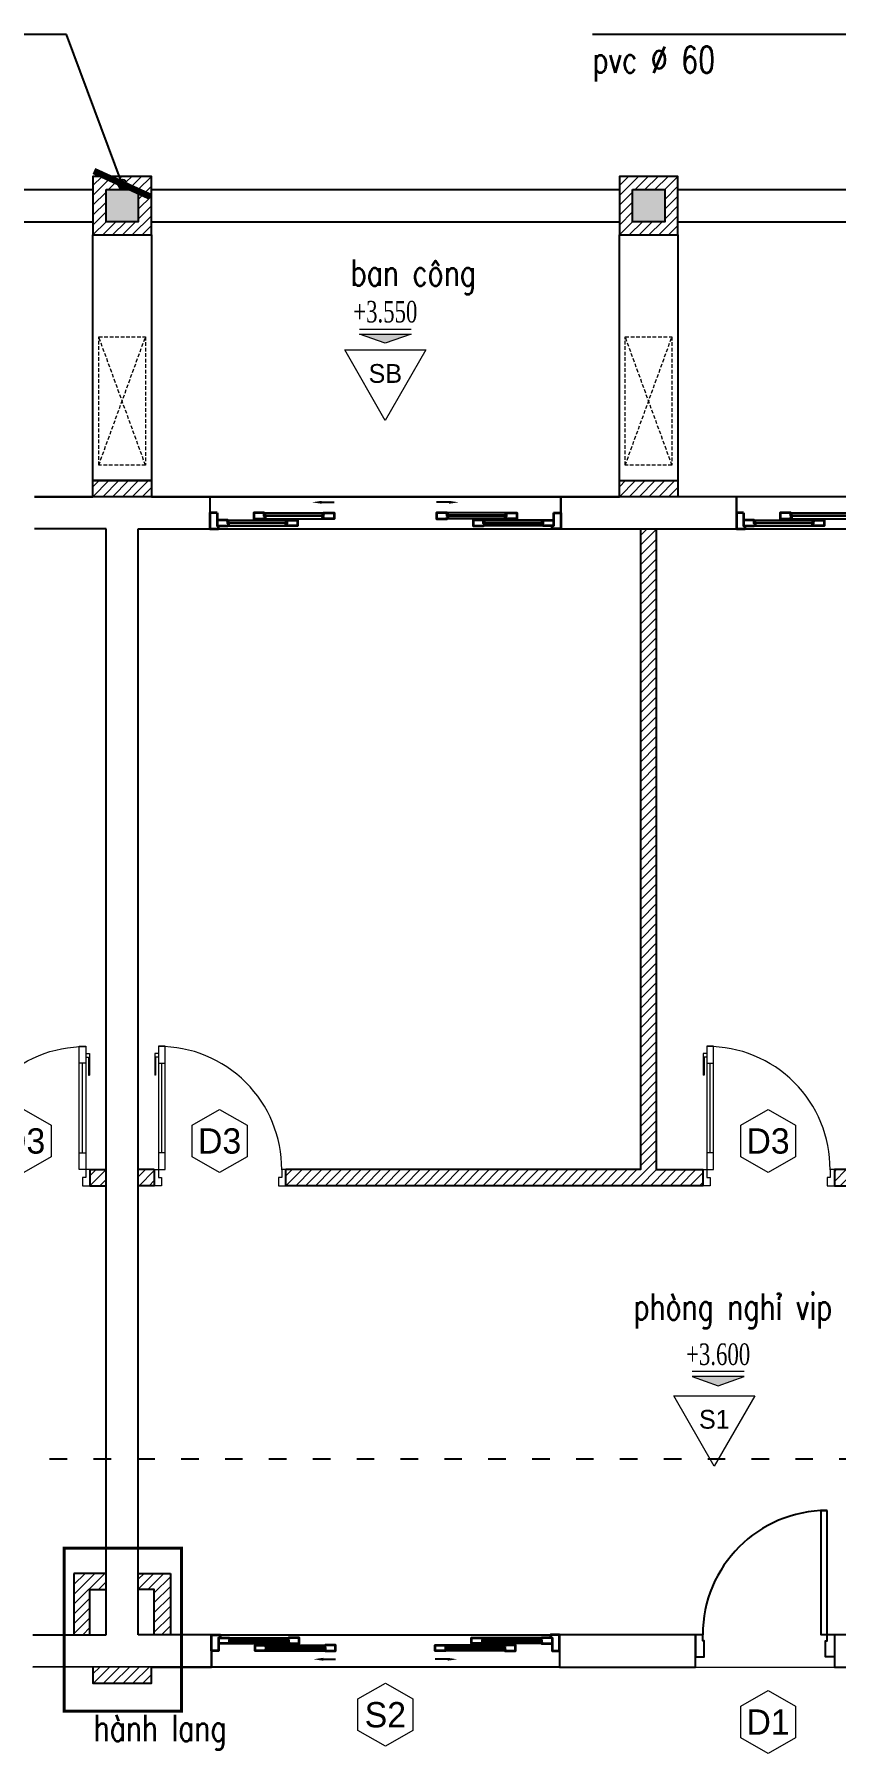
# Model space of a CAD drawing. Header units: inches. Extents: x 7154 to 95401, y -113037 to 84761.
# Drawn here: x 43858 to 49337, y -16665 to -4913 of the extents above; entities that cross this region are included whole.
import ezdxf
from ezdxf.enums import TextEntityAlignment as Align

# ---------------------------------------------------------------- set-up
doc = ezdxf.new("R2010")
doc.units = ezdxf.units.IN
doc.header["$MEASUREMENT"] = 0
for name, pattern in [('ACAD_ISO03W100', [30, 12, -18]), ('HIDDEN', [0.375, 0.25, -0.125]), ('HIDDEN2', [0.1875, 0.125, -0.0625])]:
    doc.linetypes.add(name, pattern=pattern)
for name, color, linetype in [('1', 1, 'Continuous'), ('HATCH', 8, 'Continuous'), ('MURC', 7, 'Continuous'), ('NOITHAT', 8, 'Continuous'), ('TEXT', 2, 'Continuous'), ('THAY', 9, 'Continuous'), ('tuong', 4, 'Continuous')]:
    doc.layers.add(name, color=color, linetype=linetype)
for name, color, linetype, lineweight in [('HACTH', 252, 'Continuous', 5), ('KHUAT', 254, 'HIDDEN2', 15), ('N-CUA', 254, 'Continuous', 18), ('NETMANH', 43, 'Continuous', 15), ('NEW', 2, 'Continuous', 35), ('ZONES', 7, 'Continuous', 18)]:
    doc.layers.add(name, color=color, linetype=linetype, lineweight=lineweight)
doc.styles.add('AVANTH', font='VnAvantH.TTF')
doc.styles.add('ISOCP', font='isocp.shx')
doc.styles.add('VNS', font='vntimeh.shx', dxfattribs={"width": 0.7})
doc.styles.add('VNSIMLI', font='vnsimli.shx', dxfattribs={"width": 0.75})
doc.dimstyles.new('100x2nn', dxfattribs={"dimscale": 2, "dimtxt": 180, "dimasz": 80, "dimexe": 80, "dimexo": 0, "dimgap": 30, "dimtad": 1, "dimdec": 0, "dimzin": 0, "dimdsep": 46, "dimtxsty": 'ISOCP', "dimblk1": 'ARCHTICK', "dimblk2": 'ARCHTICK', "dimsah": 1, "dimcen": 0.09, "dimdle": 80, "dimclrd": 8, "dimclre": 8, "dimclrt": 7, "dimadec": 0, "dimazin": 0, "dimtfac": 1, "dimtdec": 0, "dimtmove": 2, "dimatfit": 3, "dimldrblk": 'ARCHTICK', "dimfxl": 80, "dimtolj": 1, "dimtzin": 0, "dimarcsym": 0})

# ---------------------------------------------------------------- blocks, each defined once
blk = doc.blocks.new('CAODO')
blk.add_hatch(color=256).paths.add_polyline_path([(0, 0), (-225, 80), (225, 80)])
blk.add_line((-225, 124), (225, 124))
blk.add_lwpolyline([(0, 0), (-225, 80), (225, 80), (0, 0)])
at = {"layer": 'ZONES', "style": 'VNS', "width": 0.7}
blk.add_attdef('CAODO', text='', height=187, dxfattribs=at).set_placement((0, 274), align=Align.MIDDLE)
blk = doc.blocks.new('MAT')
blk.add_lwpolyline([(-11, 95), (508, 995), (-531, 995)], close=True)
at = {"layer": 'ZONES', "style": 'AVANTH'}
blk.add_attdef('DS', text='', height=240, dxfattribs=at).set_placement((-11, 695), align=Align.MIDDLE)
blk = doc.blocks.new('D-W')
blk.add_lwpolyline([(0, 0), (-260, -150), (-260, -450), (0, -600), (260, -450), (260, -150)], close=True)
at = {"layer": 'ZONES', "style": 'AVANTH'}
blk.add_attdef('DS', text='', height=240, dxfattribs=at).set_placement((0, -300), align=Align.MIDDLE)
blk = doc.blocks.new('c900')
blk.add_line((51, 224), (51, 839))
for points in [[(29, 839), (74, 839), (74, 953), (29, 953), (29, 839)], [(29, 903), (4, 903), (4, 755)], [(29, 878), (9, 878), (9, 755), (4, 755)], [(29, 854), (29, 209)], [(74, 224), (74, 869)], [(74, 224), (29, 224), (29, 110), (74, 110), (74, 224)]]:
    blk.add_lwpolyline(points)
for points in [[(0, 0), (0, 110), (29, 110), (29, 57), (50, 57), (50, 0)], [(900, 0), (900, 110), (871, 110), (871, 57), (850, 57), (850, 0)]]:
    blk.add_lwpolyline(points, close=True)
at = {"layer": 'NETMANH'}
blk.add_arc((33, 114), 838, 359.6929, 90.3071, dxfattribs=at)
blk = doc.blocks.new('_ArchTick')
at = {"color": 0, "linetype": 'ByBlock', "const_width": 0.15}
blk.add_lwpolyline([(-0.5, -0.5), (0.5, 0.5)], dxfattribs=at)

msp = doc.modelspace()

# ---------------------------------------------------------------- hatches: boundary and pattern name
at = {"layer": 'HACTH'}
h = msp.add_hatch(dxfattribs=at)
h.set_pattern_fill('ANSI31', color=256, scale=15, style=0)
h.set_pattern_definition([(45, (44258.09, -6283.284), (-33.676, 33.676), [])])
h.paths.add_polyline_path([(44658.1, -5883.3), (44258.1, -5883.3), (44258.1, -6283.3), (44658.1, -6283.3)])
h.paths.add_polyline_path([(44568.1, -5973.3), (44568.1, -6193.3), (44348.1, -6193.3), (44348.1, -5973.3)], flags=16)
h.paths.add_polyline_path([(44428.1, -5934.5, -1), (44488.1, -5934.5, -1)], flags=16)
h = msp.add_hatch(dxfattribs=at)
h.set_pattern_fill('ANSI31', color=256, scale=15, style=0)
h.set_pattern_definition([(45, (47858.09, -6283.284), (-33.676, 33.676), [])])
h.paths.add_polyline_path([(48258.1, -5883.3), (47858.1, -5883.3), (47858.1, -6283.3), (48258.1, -6283.3)])
h.paths.add_polyline_path([(48168.1, -5973.3), (48168.1, -6193.3), (47948.1, -6193.3), (47948.1, -5973.3)], flags=16)
h = msp.add_hatch(dxfattribs=at)
h.set_pattern_fill('ANSI31', color=256, scale=15, style=0)
h.set_pattern_definition([(45, (44258.09, -8073.22), (-33.676, 33.676), [])])
h.paths.add_polyline_path([(44658.1, -7963.3), (44258.1, -7963.3), (44258.1, -8073.2), (44658.1, -8073.2)])
h = msp.add_hatch(dxfattribs=at)
h.set_pattern_fill('ANSI31', color=256, scale=15, style=0)
h.set_pattern_definition([(45, (47858.09, -8073.22), (-33.676, 33.676), [])])
h.paths.add_polyline_path([(48258.1, -7963.3), (47858.1, -7963.3), (47858.1, -8073.2), (48258.1, -8073.2)])
h = msp.add_hatch(dxfattribs=at)
h.set_pattern_fill('ANSI31', color=256, scale=15, style=0)
h.set_pattern_definition([(45, (45578.09, -12783.284), (-33.67596, 33.67596), [])])
h.paths.add_polyline_path([(48428.1, -12673.3), (48113.1, -12673.3), (48113.1, -8293.1), (48003.1, -8293.1), (48003.1, -12673.3), (45578.1, -12673.3), (45578.1, -12783.3), (48428.1, -12783.3)])
h = msp.add_hatch(dxfattribs=at)
h.set_pattern_fill('ANSI31', color=256, scale=15, style=0)
h.set_pattern_definition([(45, (44238.09, -12783.284), (-33.676, 33.676), [])])
h.paths.add_polyline_path([(44348.1, -12673.3), (44238.1, -12673.3), (44238.1, -12783.3), (44348.1, -12783.3)])
h.paths.add_polyline_path([(44678.1, -12673.3), (44568.1, -12673.3), (44568.1, -12783.3), (44678.1, -12783.3)])
h = msp.add_hatch(dxfattribs=at)
h.set_pattern_fill('ANSI31', color=256, scale=15, style=0)
h.set_pattern_definition([(45, (49328.09, -15853.284), (-33.67596, 33.67596), [])])
h.paths.add_polyline_path([(53638.1, -14848.3), (53528.1, -14848.3), (53528.1, -15853.3), (53638.1, -15853.3)])
h.paths.add_polyline_path([(53748.1, -13663.3), (53528.1, -13663.3), (53528.1, -13883.3), (53038.1, -13883.3), (53038.1, -13663.3), (51768.1, -13663.3), (51768.1, -13773.3), (52158.1, -13773.3), (52158.1, -13933.3), (51768.1, -13933.3), (51768.1, -13993.3), (52218.1, -13993.3), (52218.1, -13773.3), (52928.1, -13773.3), (52928.1, -13993.3), (53528.1, -13993.3), (53528.1, -14098.3), (53638.1, -14098.3), (53638.1, -13883.3), (53748.1, -13883.3)])
h.paths.add_polyline_path([(51548.1, -13173.3), (49548.1, -13173.3), (49548.1, -12673.3), (49328.1, -12673.3), (49328.1, -12783.3), (49438.1, -12783.3), (49438.1, -14133.3), (49548.1, -14133.3), (49548.1, -13283.3), (51328.1, -13283.3), (51328.1, -14003.3), (51548.1, -14003.3), (51548.1, -13893.3), (51438.1, -13893.3), (51438.1, -13283.3), (51548.1, -13283.3)])
h = msp.add_hatch(dxfattribs=at)
h.set_pattern_fill('ANSI31', color=256, scale=15, style=0)
h.set_pattern_definition([(45, (44128.09, -16183.284), (-33.676, 33.676), [])])
h.paths.add_polyline_path([(44658.1, -16073.2), (44258.1, -16073.2), (44258.1, -16183.3), (44658.1, -16183.3)])
h.paths.add_polyline_path([(44788.1, -15433.3), (44568.1, -15433.3), (44568.1, -15543.3), (44678.1, -15543.3), (44678.1, -15853.3), (44788.1, -15853.3)])
h.paths.add_polyline_path([(44348.1, -15433.3), (44128.1, -15433.3), (44128.1, -15853.3), (44238.1, -15853.3), (44238.1, -15543.3), (44348.1, -15543.3)])
at = {"layer": 'HATCH'}
for points in [[(44568.1, -6193.3), (44348.1, -6193.3), (44348.1, -5973.3), (44568.1, -5973.3)], [(48168.1, -6193.3), (47948.1, -6193.3), (47948.1, -5973.3), (48168.1, -5973.3)]]:
    msp.add_hatch(color=256, dxfattribs=at).paths.add_polyline_path(points)

# ---------------------------------------------------------------- linework, layer by layer
at = {"layer": '1', "linetype": 'ACAD_ISO03W100', "ltscale": 10}
msp.add_lwpolyline([(32862.1, -14650.5), (61609, -14650.5), (61609, -9890.9), (69582.8, -9890.9)], dxfattribs=at)
at = {"layer": 'HACTH', "linetype": 'HIDDEN', "ltscale": 100}
for p, q in [((44617.9, -7857.6), (44298.3, -6980.2)), ((44298.3, -7857.6), (44617.9, -6980.2)), ((48217.9, -7857.6), (47898.3, -6980.2)), ((47898.3, -7857.6), (48217.9, -6980.2))]:
    msp.add_line(p, q, dxfattribs=at)
at = {"layer": 'HACTH'}
msp.add_line((48378.1, -16073.3), (49328.1, -16073.3), dxfattribs=at)
at = {"layer": 'HACTH', "linetype": 'HIDDEN', "ltscale": 100}
for points in [[(44617.9, -7857.6), (44298.3, -7857.6), (44298.3, -6980.2), (44617.9, -6980.2)], [(48217.9, -7857.6), (47898.3, -7857.6), (47898.3, -6980.2), (48217.9, -6980.2)]]:
    msp.add_lwpolyline(points, close=True, dxfattribs=at)
at = {"layer": 'HATCH', "linetype": 'Continuous'}
msp.add_line((45128.1, -15853.3), (47388.1, -15853.3), dxfattribs=at)
for points in [[(47458.1, -8073.1), (45058.1, -8073.1), (45058.1, -8293.3), (47458.1, -8293.3)], [(51058.1, -8073.3), (48658.1, -8073.3), (48658.1, -8293.3), (51058.1, -8293.3)]]:
    msp.add_lwpolyline(points, close=True, dxfattribs=at)
at = {"layer": 'KHUAT', "color": 1, "ltscale": 1000, "const_width": 20}
msp.add_lwpolyline([(44062.5, -15261.5), (44863.6, -15261.5), (44863.6, -16374.8), (44062.5, -16374.8)], close=True, dxfattribs=at)
at = {"layer": 'MURC'}
for p, q in [((45822.8, -8111.3), (45908.1, -8111.3)), ((46693.4, -8111.3), (46608.1, -8111.3)), ((45832.8, -16020.3), (45918.1, -16020.3)), ((46683.4, -16020.3), (46598.1, -16020.3))]:
    msp.add_line(p, q, dxfattribs=at)
for points in [[(45836.1, -8206.3), (45430.1, -8206.3), (45430.1, -8200.3), (45836.1, -8200.3)], [(46680.1, -8206.3), (47086.1, -8206.3), (47086.1, -8200.3), (46680.1, -8200.3)], [(49436.1, -8206.3), (49030.1, -8206.3), (49030.1, -8200.3), (49436.1, -8200.3)], [(45586.1, -8256.3), (45180.1, -8256.3), (45180.1, -8250.3), (45586.1, -8250.3)], [(46930.1, -8256.3), (47336.1, -8256.3), (47336.1, -8250.3), (46930.1, -8250.3)], [(49186.1, -8256.3), (48780.1, -8256.3), (48780.1, -8250.3), (49186.1, -8250.3)], [(45596.1, -15890.3), (45190.1, -15890.3), (45190.1, -15896.3), (45596.1, -15896.3)], [(45846.1, -15940.3), (45440.1, -15940.3), (45440.1, -15946.3), (45846.1, -15946.3)], [(46670.1, -15940.3), (47076.1, -15940.3), (47076.1, -15946.3), (46670.1, -15946.3)], [(46920.1, -15890.3), (47326.1, -15890.3), (47326.1, -15896.3), (46920.1, -15896.3)]]:
    msp.add_lwpolyline(points, close=True, dxfattribs=at)
at = {"layer": 'NEW'}
for points in [[(45108.1, -8183.3), (45058.1, -8183.3), (45058.1, -8293.3), (45118.1, -8293.3), (45118.1, -8273.3)], [(45108.1, -8183.3), (45108.1, -8273.3), (45172.1, -8273.3), (45172.1, -8271.3), (45174.1, -8271.3), (45174.1, -8273.3), (45180.1, -8273.3), (45180.1, -8271.3), (45186.1, -8265.3), (45188.1, -8265.3), (45188.1, -8256.3), (45180.1, -8256.3), (45180.1, -8233.3), (45174.1, -8233.3), (45174.1, -8235.3), (45172.1, -8235.3), (45172.1, -8233.3), (45108.1, -8233.3)], [(47408.1, -8183.3), (47408.1, -8273.3), (47344.1, -8273.3), (47344.1, -8271.3), (47342.1, -8271.3), (47342.1, -8273.3), (47336.1, -8273.3), (47336.1, -8271.3), (47330.1, -8265.3), (47328.1, -8265.3), (47328.1, -8256.3), (47336.1, -8256.3), (47336.1, -8233.3), (47342.1, -8233.3), (47342.1, -8235.3), (47344.1, -8235.3), (47344.1, -8233.3), (47408.1, -8233.3)], [(47408.1, -8183.3), (47458.1, -8183.3), (47458.1, -8293.3), (47398.1, -8293.3), (47398.1, -8273.3)], [(48708.1, -8183.3), (48658.1, -8183.3), (48658.1, -8293.3), (48718.1, -8293.3), (48718.1, -8273.3)], [(48708.1, -8183.3), (48708.1, -8273.3), (48772.1, -8273.3), (48772.1, -8271.3), (48774.1, -8271.3), (48774.1, -8273.3), (48780.1, -8273.3), (48780.1, -8271.3), (48786.1, -8265.3), (48788.1, -8265.3), (48788.1, -8256.3), (48780.1, -8256.3), (48780.1, -8233.3), (48774.1, -8233.3), (48774.1, -8235.3), (48772.1, -8235.3), (48772.1, -8233.3), (48708.1, -8233.3)], [(45118.1, -15873.3), (45118.1, -15873.3), (45118.1, -15963.3), (45068.1, -15963.3), (45068.1, -15853.3), (45128.1, -15853.3), (45128.1, -15873.3)], [(47398.1, -15873.3), (47398.1, -15873.3), (47398.1, -15963.3), (47448.1, -15963.3), (47448.1, -15853.3), (47388.1, -15853.3), (47388.1, -15873.3)], [(45118.1, -15873.3), (45182.1, -15873.3), (45182.1, -15875.3), (45184.1, -15875.3), (45184.1, -15873.3), (45190.1, -15873.3), (45190.1, -15875.3), (45196.1, -15881.3), (45198.1, -15881.3), (45198.1, -15890.3), (45190.1, -15890.3), (45190.1, -15913.3), (45184.1, -15913.3), (45184.1, -15911.3), (45182.1, -15911.3), (45182.1, -15913.3), (45118.1, -15913.3)], [(47398.1, -15873.3), (47334.1, -15873.3), (47334.1, -15875.3), (47332.1, -15875.3), (47332.1, -15873.3), (47326.1, -15873.3), (47326.1, -15875.3), (47320.1, -15881.3), (47318.1, -15881.3), (47318.1, -15890.3), (47326.1, -15890.3), (47326.1, -15913.3), (47332.1, -15913.3), (47332.1, -15911.3), (47334.1, -15911.3), (47334.1, -15913.3), (47398.1, -15913.3)]]:
    msp.add_lwpolyline(points, dxfattribs=at)
for points in [[(45422.1, -8183.3), (45358.1, -8183.3), (45358.1, -8223.3), (45422.1, -8223.3), (45422.1, -8223.3), (45422.1, -8221.3), (45424.1, -8221.3), (45424.1, -8223.3), (45430.1, -8223.3), (45430.1, -8221.3), (45436.1, -8215.3), (45438.1, -8215.3), (45438.1, -8206.3), (45430.1, -8206.3), (45430.1, -8183.3), (45424.1, -8183.3), (45424.1, -8185.3), (45422.1, -8185.3)], [(45844.1, -8183.3), (45908.1, -8183.3), (45908.1, -8223.3), (45844.1, -8223.3), (45844.1, -8223.3), (45844.1, -8221.3), (45842.1, -8221.3), (45842.1, -8223.3), (45836.1, -8223.3), (45836.1, -8221.3), (45830.1, -8215.3), (45828.1, -8215.3), (45828.1, -8206.3), (45836.1, -8206.3), (45836.1, -8183.3), (45842.1, -8183.3), (45842.1, -8185.3), (45844.1, -8185.3)], [(46672.1, -8183.3), (46608.1, -8183.3), (46608.1, -8223.3), (46672.1, -8223.3), (46672.1, -8223.3), (46672.1, -8221.3), (46674.1, -8221.3), (46674.1, -8223.3), (46680.1, -8223.3), (46680.1, -8221.3), (46686.1, -8215.3), (46688.1, -8215.3), (46688.1, -8206.3), (46680.1, -8206.3), (46680.1, -8183.3), (46674.1, -8183.3), (46674.1, -8185.3), (46672.1, -8185.3)], [(47094.1, -8183.3), (47158.1, -8183.3), (47158.1, -8223.3), (47094.1, -8223.3), (47094.1, -8223.3), (47094.1, -8221.3), (47092.1, -8221.3), (47092.1, -8223.3), (47086.1, -8223.3), (47086.1, -8221.3), (47080.1, -8215.3), (47078.1, -8215.3), (47078.1, -8206.3), (47086.1, -8206.3), (47086.1, -8183.3), (47092.1, -8183.3), (47092.1, -8185.3), (47094.1, -8185.3)], [(49022.1, -8183.3), (48958.1, -8183.3), (48958.1, -8223.3), (49022.1, -8223.3), (49022.1, -8223.3), (49022.1, -8221.3), (49024.1, -8221.3), (49024.1, -8223.3), (49030.1, -8223.3), (49030.1, -8221.3), (49036.1, -8215.3), (49038.1, -8215.3), (49038.1, -8206.3), (49030.1, -8206.3), (49030.1, -8183.3), (49024.1, -8183.3), (49024.1, -8185.3), (49022.1, -8185.3)], [(45594.1, -8233.3), (45658.1, -8233.3), (45658.1, -8273.3), (45594.1, -8273.3), (45594.1, -8273.3), (45594.1, -8271.3), (45592.1, -8271.3), (45592.1, -8273.3), (45586.1, -8273.3), (45586.1, -8271.3), (45580.1, -8265.3), (45578.1, -8265.3), (45578.1, -8256.3), (45586.1, -8256.3), (45586.1, -8233.3), (45592.1, -8233.3), (45592.1, -8235.3), (45594.1, -8235.3)], [(46922.1, -8233.3), (46858.1, -8233.3), (46858.1, -8273.3), (46922.1, -8273.3), (46922.1, -8273.3), (46922.1, -8271.3), (46924.1, -8271.3), (46924.1, -8273.3), (46930.1, -8273.3), (46930.1, -8271.3), (46936.1, -8265.3), (46938.1, -8265.3), (46938.1, -8256.3), (46930.1, -8256.3), (46930.1, -8233.3), (46924.1, -8233.3), (46924.1, -8235.3), (46922.1, -8235.3)], [(49194.1, -8233.3), (49258.1, -8233.3), (49258.1, -8273.3), (49194.1, -8273.3), (49194.1, -8273.3), (49194.1, -8271.3), (49192.1, -8271.3), (49192.1, -8273.3), (49186.1, -8273.3), (49186.1, -8271.3), (49180.1, -8265.3), (49178.1, -8265.3), (49178.1, -8256.3), (49186.1, -8256.3), (49186.1, -8233.3), (49192.1, -8233.3), (49192.1, -8235.3), (49194.1, -8235.3)], [(45432.1, -15963.3), (45368.1, -15963.3), (45368.1, -15923.3), (45432.1, -15923.3), (45432.1, -15923.3), (45432.1, -15925.3), (45434.1, -15925.3), (45434.1, -15923.3), (45440.1, -15923.3), (45440.1, -15925.3), (45446.1, -15931.3), (45448.1, -15931.3), (45448.1, -15940.3), (45440.1, -15940.3), (45440.1, -15963.3), (45434.1, -15963.3), (45434.1, -15961.3), (45432.1, -15961.3)], [(45604.1, -15913.3), (45668.1, -15913.3), (45668.1, -15873.3), (45604.1, -15873.3), (45604.1, -15873.3), (45604.1, -15875.3), (45602.1, -15875.3), (45602.1, -15873.3), (45596.1, -15873.3), (45596.1, -15875.3), (45590.1, -15881.3), (45588.1, -15881.3), (45588.1, -15890.3), (45596.1, -15890.3), (45596.1, -15913.3), (45602.1, -15913.3), (45602.1, -15911.3), (45604.1, -15911.3)], [(45854.1, -15963.3), (45918.1, -15963.3), (45918.1, -15923.3), (45854.1, -15923.3), (45854.1, -15923.3), (45854.1, -15925.3), (45852.1, -15925.3), (45852.1, -15923.3), (45846.1, -15923.3), (45846.1, -15925.3), (45840.1, -15931.3), (45838.1, -15931.3), (45838.1, -15940.3), (45846.1, -15940.3), (45846.1, -15963.3), (45852.1, -15963.3), (45852.1, -15961.3), (45854.1, -15961.3)], [(46662.1, -15963.3), (46598.1, -15963.3), (46598.1, -15923.3), (46662.1, -15923.3), (46662.1, -15923.3), (46662.1, -15925.3), (46664.1, -15925.3), (46664.1, -15923.3), (46670.1, -15923.3), (46670.1, -15925.3), (46676.1, -15931.3), (46678.1, -15931.3), (46678.1, -15940.3), (46670.1, -15940.3), (46670.1, -15963.3), (46664.1, -15963.3), (46664.1, -15961.3), (46662.1, -15961.3)], [(46912.1, -15913.3), (46848.1, -15913.3), (46848.1, -15873.3), (46912.1, -15873.3), (46912.1, -15873.3), (46912.1, -15875.3), (46914.1, -15875.3), (46914.1, -15873.3), (46920.1, -15873.3), (46920.1, -15875.3), (46926.1, -15881.3), (46928.1, -15881.3), (46928.1, -15890.3), (46920.1, -15890.3), (46920.1, -15913.3), (46914.1, -15913.3), (46914.1, -15911.3), (46912.1, -15911.3)], [(47084.1, -15963.3), (47148.1, -15963.3), (47148.1, -15923.3), (47084.1, -15923.3), (47084.1, -15923.3), (47084.1, -15925.3), (47082.1, -15925.3), (47082.1, -15923.3), (47076.1, -15923.3), (47076.1, -15925.3), (47070.1, -15931.3), (47068.1, -15931.3), (47068.1, -15940.3), (47076.1, -15940.3), (47076.1, -15963.3), (47082.1, -15963.3), (47082.1, -15961.3), (47084.1, -15961.3)]]:
    msp.add_lwpolyline(points, close=True, dxfattribs=at)
at = {"layer": 'NOITHAT'}
for points in [[(49328.1, -15853.3), (49238.1, -15853.3), (49238.1, -15003.3), (49278.1, -15003.3)], [(49328.1, -15853.3), (49328.1, -16003.3), (49268.1, -16003.3), (49268.1, -15893.3), (49278.1, -15893.3), (49278.1, -15003.3)]]:
    msp.add_lwpolyline(points, dxfattribs=at)
msp.add_lwpolyline([(48378.1, -15853.3), (48378.1, -16003.3), (48438.1, -16003.3), (48438.1, -15893.3), (48428.1, -15893.3), (48428.1, -15853.3)], close=True, dxfattribs=at)
msp.add_arc((49278.1, -15853.3), 850, 90, 180, dxfattribs=at)
at = {"layer": 'THAY', "ltscale": 400}
for p, q in [((41058.1, -5973.3), (44258.1, -5973.3)), ((44658.1, -5973.3), (47858.1, -5973.3)), ((48258.1, -5973.3), (51458.1, -5973.3)), ((41058.1, -6193.3), (44258.1, -6193.3)), ((44658.1, -6193.3), (47858.1, -6193.3)), ((48258.1, -6193.3), (51458.1, -6193.3))]:
    msp.add_line(p, q, dxfattribs=at)
for points in [[(44258.1, -6283.3), (44658.1, -6283.3), (44658.1, -7963.3), (44258.1, -7963.3)], [(45068.1, -15853.1), (47448.1, -15853.1), (47448.1, -16073.3), (45068.1, -16073.3)]]:
    msp.add_lwpolyline(points, close=True, dxfattribs=at)
msp.add_lwpolyline([(47858.1, -8073.1), (47858.1, -8073.1), (47858.1, -6283.3), (48258.1, -6283.3), (48258.1, -8073.1)], dxfattribs=at)
at = {"layer": 'THAY'}
for points in [[(45430.1, -8183.3), (45836.1, -8183.3)], [(45430.1, -8223.3), (45836.1, -8223.3)], [(47086.1, -8183.3), (46680.1, -8183.3)], [(47086.1, -8223.3), (46680.1, -8223.3)], [(49030.1, -8183.3), (49436.1, -8183.3)], [(49030.1, -8223.3), (49436.1, -8223.3)], [(45180.1, -8233.3), (45586.1, -8233.3)], [(45180.1, -8273.3), (45586.1, -8273.3)], [(47336.1, -8233.3), (46930.1, -8233.3)], [(47336.1, -8273.3), (46930.1, -8273.3)], [(48780.1, -8233.3), (49186.1, -8233.3)], [(48780.1, -8273.3), (49186.1, -8273.3)], [(45190.1, -15873.3), (45596.1, -15873.3)], [(45190.1, -15913.3), (45596.1, -15913.3)], [(45440.1, -15923.3), (45846.1, -15923.3)], [(45440.1, -15963.3), (45846.1, -15963.3)], [(47076.1, -15923.3), (46670.1, -15923.3)], [(47076.1, -15963.3), (46670.1, -15963.3)], [(47326.1, -15873.3), (46920.1, -15873.3)], [(47326.1, -15913.3), (46920.1, -15913.3)]]:
    msp.add_lwpolyline(points, dxfattribs=at)
at = {"layer": 'THAY', "color": 7}
for points in [[(45430.1, -8185.3), (45430.1, -8200.3), (45430.1, -8200.3), (45438.1, -8200.3), (45438.1, -8191.3), (45436.1, -8191.3)], [(45836.1, -8185.3), (45836.1, -8200.3), (45836.1, -8200.3), (45828.1, -8200.3), (45828.1, -8191.3), (45830.1, -8191.3)], [(46680.1, -8185.3), (46680.1, -8200.3), (46680.1, -8200.3), (46688.1, -8200.3), (46688.1, -8191.3), (46686.1, -8191.3)], [(47086.1, -8185.3), (47086.1, -8200.3), (47086.1, -8200.3), (47078.1, -8200.3), (47078.1, -8191.3), (47080.1, -8191.3)], [(49030.1, -8185.3), (49030.1, -8200.3), (49030.1, -8200.3), (49038.1, -8200.3), (49038.1, -8191.3), (49036.1, -8191.3)], [(45180.1, -8235.3), (45180.1, -8250.3), (45180.1, -8250.3), (45188.1, -8250.3), (45188.1, -8241.3), (45186.1, -8241.3)], [(45586.1, -8235.3), (45586.1, -8250.3), (45586.1, -8250.3), (45578.1, -8250.3), (45578.1, -8241.3), (45580.1, -8241.3)], [(46930.1, -8235.3), (46930.1, -8250.3), (46930.1, -8250.3), (46938.1, -8250.3), (46938.1, -8241.3), (46936.1, -8241.3)], [(47336.1, -8235.3), (47336.1, -8250.3), (47336.1, -8250.3), (47328.1, -8250.3), (47328.1, -8241.3), (47330.1, -8241.3)], [(48780.1, -8235.3), (48780.1, -8250.3), (48780.1, -8250.3), (48788.1, -8250.3), (48788.1, -8241.3), (48786.1, -8241.3)], [(49186.1, -8235.3), (49186.1, -8250.3), (49186.1, -8250.3), (49178.1, -8250.3), (49178.1, -8241.3), (49180.1, -8241.3)], [(45190.1, -15911.3), (45190.1, -15896.3), (45190.1, -15896.3), (45198.1, -15896.3), (45198.1, -15905.3), (45196.1, -15905.3)], [(45440.1, -15961.3), (45440.1, -15946.3), (45440.1, -15946.3), (45448.1, -15946.3), (45448.1, -15955.3), (45446.1, -15955.3)], [(45596.1, -15911.3), (45596.1, -15896.3), (45596.1, -15896.3), (45588.1, -15896.3), (45588.1, -15905.3), (45590.1, -15905.3)], [(45846.1, -15961.3), (45846.1, -15946.3), (45846.1, -15946.3), (45838.1, -15946.3), (45838.1, -15955.3), (45840.1, -15955.3)], [(46670.1, -15961.3), (46670.1, -15946.3), (46670.1, -15946.3), (46678.1, -15946.3), (46678.1, -15955.3), (46676.1, -15955.3)], [(46920.1, -15911.3), (46920.1, -15896.3), (46920.1, -15896.3), (46928.1, -15896.3), (46928.1, -15905.3), (46926.1, -15905.3)], [(47076.1, -15961.3), (47076.1, -15946.3), (47076.1, -15946.3), (47068.1, -15946.3), (47068.1, -15955.3), (47070.1, -15955.3)], [(47326.1, -15911.3), (47326.1, -15896.3), (47326.1, -15896.3), (47318.1, -15896.3), (47318.1, -15905.3), (47320.1, -15905.3)]]:
    msp.add_lwpolyline(points, close=True, dxfattribs=at)
at = {"layer": 'THAY', "color": 8}
for points in [[(45190.1, -15875.3), (45596.1, -15875.3)], [(45190.1, -15911.3), (45596.1, -15911.3)], [(45198.1, -15881.3), (45588.1, -15881.3)], [(45198.1, -15905.3), (45588.1, -15905.3)], [(45440.1, -15925.3), (45846.1, -15925.3)], [(45440.1, -15961.3), (45846.1, -15961.3)], [(45448.1, -15931.3), (45838.1, -15931.3)], [(45448.1, -15955.3), (45838.1, -15955.3)], [(47076.1, -15925.3), (46670.1, -15925.3)], [(47076.1, -15961.3), (46670.1, -15961.3)], [(47068.1, -15931.3), (46678.1, -15931.3)], [(47068.1, -15955.3), (46678.1, -15955.3)], [(47326.1, -15875.3), (46920.1, -15875.3)], [(47326.1, -15911.3), (46920.1, -15911.3)], [(47318.1, -15881.3), (46928.1, -15881.3)], [(47318.1, -15905.3), (46928.1, -15905.3)]]:
    msp.add_lwpolyline(points, dxfattribs=at)
at = {"layer": 'tuong', "ltscale": 400}
for p, q in [((43858.1, -8073.3), (44258.1, -8073.3)), ((44658.1, -8073.3), (47858.1, -8073.3)), ((45058.1, -8073.1), (45058.1, -8293.1)), ((48658.1, -8073.1), (47458.1, -8073.3)), ((48658.1, -8293.1), (48658.1, -8073.1)), ((44348.1, -8293.1), (43858.1, -8293.1)), ((44348.1, -15853.3), (44348.1, -8293.1)), ((44568.1, -15853.3), (44568.1, -8293.1)), ((48003.1, -8293.1), (48658.1, -8293.1)), ((48113.1, -12673.3), (48113.1, -8293.1)), ((44348.1, -15433.3), (44128.1, -15433.3)), ((44128.1, -15433.3), (44128.1, -15853.3)), ((44568.1, -15433.3), (44788.1, -15433.3)), ((44788.1, -15433.3), (44788.1, -15853.3)), ((43848.1, -15853.3), (44348.1, -15853.3)), ((45068.1, -15853.3), (44568.1, -15853.3)), ((45068.1, -15853.1), (45068.1, -16073.1)), ((48378.1, -15853.3), (47448.1, -15853.3)), ((47448.1, -15853.3), (47448.1, -16073.3)), ((48378.1, -16073.3), (48378.1, -15853.3)), ((49723.1, -15853.3), (49328.1, -15853.3)), ((49328.1, -15853.3), (49328.1, -16073.3))]:
    msp.add_line(p, q, dxfattribs=at)
at = {"layer": 'tuong'}
for points in [[(44658.1, -6283.3), (44658.1, -5883.3), (44258.1, -5883.3), (44258.1, -6283.3)], [(44348.1, -5973.3), (44568.1, -5973.3), (44568.1, -6193.3), (44348.1, -6193.3)], [(48258.1, -6283.3), (48258.1, -5883.3), (47858.1, -5883.3), (47858.1, -6283.3)], [(47948.1, -5973.3), (48168.1, -5973.3), (48168.1, -6193.3), (47948.1, -6193.3)]]:
    msp.add_lwpolyline(points, close=True, dxfattribs=at)
for points in [[(44258.1, -8073.3), (44258.1, -7963.3), (44658.1, -7963.3), (44658.1, -8073.3)], [(47858.1, -8073.3), (47858.1, -7963.3), (48258.1, -7963.3), (48258.1, -8073.3)], [(44258.1, -16073.3), (44258.1, -16183.3), (44658.1, -16183.3), (44658.1, -16073.3), (45068.1, -16073.3)], [(47448.1, -16073.3), (48378.1, -16073.3)], [(49328.1, -16073.3), (49723.1, -16073.3)]]:
    msp.add_lwpolyline(points, dxfattribs=at)
at = {"layer": 'tuong', "ltscale": 400}
for points in [[(45058.1, -8073.1), (43858.1, -8073.3)], [(47858.1, -8073.1), (47458.1, -8073.1), (47458.1, -8293.1), (48003.1, -8293.1), (48003.1, -12673.3), (45578.1, -12673.3)], [(44568.1, -8293.1), (45058.1, -8293.1)], [(44238.1, -12673.3), (44348.1, -12673.3)], [(44238.1, -12673.3), (44238.1, -12783.3), (44348.1, -12783.3)], [(44678.1, -12673.3), (44568.1, -12673.3)], [(44678.1, -12673.3), (44678.1, -12783.3), (44568.1, -12783.3)], [(48113.1, -12673.3), (48428.1, -12673.3), (48428.1, -12783.3), (45578.1, -12783.3), (45578.1, -12673.3)], [(49548.1, -12673.3), (49328.1, -12673.3), (49328.1, -12783.3), (49438.1, -12783.3), (49438.1, -14133.3)], [(44238.1, -15853.3), (44238.1, -15543.3), (44348.1, -15543.3)], [(44678.1, -15853.3), (44678.1, -15543.3), (44568.1, -15543.3)], [(45068.1, -16073.1), (43848.1, -16073.3)]]:
    msp.add_lwpolyline(points, dxfattribs=at)
at = {"layer": 'tuong'}
msp.add_circle((44458.1, -5934.5), 30, dxfattribs=at)
at = {"layer": 'ZONES'}
for points in [[(45755.7, -8111.3, 0, 20, 0), (45822.8, -8111.3, 0, 0, 0)], [(46760.5, -8111.3, 0, 20, 0), (46693.4, -8111.3, 0, 0, 0)], [(45765.7, -16020.3, 0, 20, 0), (45832.8, -16020.3, 0, 0, 0)], [(46750.5, -16020.3, 0, 20, 0), (46683.4, -16020.3, 0, 0, 0)]]:
    msp.add_lwpolyline(points, format="xyseb", dxfattribs=at)

# ---------------------------------------------------------------- block references
at = {"layer": 'N-CUA', "xscale": -1}
msp.add_blockref('c900', (44238.1, -12783.3), dxfattribs=at)
at = {"layer": 'N-CUA'}
for p in [(44678.1, -12783.3), (48428.1, -12783.3)]:
    msp.add_blockref('c900', p, dxfattribs=at)
at = {"layer": 'ZONES', "xscale": 0.7875000000931323, "yscale": 0.7875000000931323, "zscale": 0.7874999999999659}
msp.add_blockref('CAODO', (46257.7, -7024.3), dxfattribs=at).add_auto_attribs({'CAODO': '+3.550'})
at = {"layer": 'ZONES'}
ref = msp.add_blockref('MAT', (46251.6, -7601.9), dxfattribs=dict(at, xscale=-0.534599999897182, yscale=0.534599999897182, zscale=0.5345999999901214))
ref.add_attrib('DS', 'sb', dxfattribs={"height": 128.3, "style": 'AVANTH'}).set_placement((46257.7, -7230.5), align=Align.MIDDLE)
ref = msp.add_blockref('D-W', (43784.9, -12693.1), dxfattribs=dict(at, xscale=-0.7199999999720603, yscale=0.7199999999720603, zscale=0.7199999999999999, rotation=180))
ref.add_attrib('DS', 'd3', dxfattribs={"height": 172.8, "style": 'AVANTH'}).set_placement((43784.9, -12477.1), align=Align.MIDDLE)
ref = msp.add_blockref('D-W', (45124.9, -12693.1), dxfattribs=dict(at, xscale=-0.7199999999720603, yscale=0.7199999999720603, zscale=0.7199999999999999, rotation=180))
ref.add_attrib('DS', 'd3', dxfattribs={"height": 172.8, "style": 'AVANTH'}).set_placement((45124.9, -12477.1), align=Align.MIDDLE)
ref = msp.add_blockref('D-W', (48874.9, -12693.1), dxfattribs=dict(at, xscale=-0.7199999999720603, yscale=0.7199999999720603, zscale=0.7199999999999999, rotation=180))
ref.add_attrib('DS', 'd3', dxfattribs={"height": 172.8, "style": 'AVANTH'}).set_placement((48874.9, -12477.1), align=Align.MIDDLE)
ref = msp.add_blockref('CAODO', (48533.6, -14150.7), dxfattribs=dict(at, xscale=-0.7875000000931323, yscale=0.7875000000931323, zscale=0.7874999999999659))
ref.add_attrib('CAODO', '+3.600', dxfattribs={"height": 147.42, "style": 'VNS', "width": 0.7}).set_placement((48533.6, -13935.3), align=Align.MIDDLE)
ref = msp.add_blockref('MAT', (48501.5, -14751.1), dxfattribs=dict(at, xscale=-0.534599999897182, yscale=0.534599999897182, zscale=0.5345999999901214))
ref.add_attrib('DS', 's1', dxfattribs={"height": 128.3, "style": 'AVANTH'}).set_placement((48507.6, -14379.8), align=Align.MIDDLE)
ref = msp.add_blockref('D-W', (46258.1, -16615.3), dxfattribs=dict(at, xscale=-0.7199999999720603, yscale=0.7199999999720603, zscale=0.7199999999999999, rotation=180))
ref.add_attrib('DS', 's2', dxfattribs={"height": 172.8, "style": 'AVANTH'}).set_placement((46258.1, -16399.3), align=Align.MIDDLE)
ref = msp.add_blockref('D-W', (48874.9, -16665.3), dxfattribs=dict(at, xscale=-0.7199999999720603, yscale=0.7199999999720603, zscale=0.7199999999999999, rotation=180))
ref.add_attrib('DS', 'd1', dxfattribs={"height": 172.8, "style": 'AVANTH'}).set_placement((48874.9, -16449.3), align=Align.MIDDLE)

# ---------------------------------------------------------------- texts
at = {"layer": 'TEXT', "color": 7, "style": 'VNSIMLI', "width": 0.75}
msp.add_text('pvc %%c 60', height=180, dxfattribs=at).set_placement((47673.7, -5175.4))
for s, p in [('ban c«ng', (46876.5, -6541)), ('phßng nghØ vip', (49313.3, -13609.8)), ('hµnh lang ', (45263.9, -16490.2))]:
    msp.add_text(s, height=180, dxfattribs=at).set_placement(p, align=Align.MIDDLE_RIGHT)

# ---------------------------------------------------------------- leaders
at = {"layer": 'ZONES', "linetype": 'Continuous'}
for points in [[(44458.1, -5934.5), (44076.8, -4912.6), (41677, -4912.6)], [(51658.1, -5934.5), (51276.8, -4912.6), (47674, -4912.6)]]:
    msp.add_leader(points, dimstyle='100x2nn', override={"dimasz": 150, "dimtad": 0}, dxfattribs=at)

doc.saveas('drawing.dxf')
